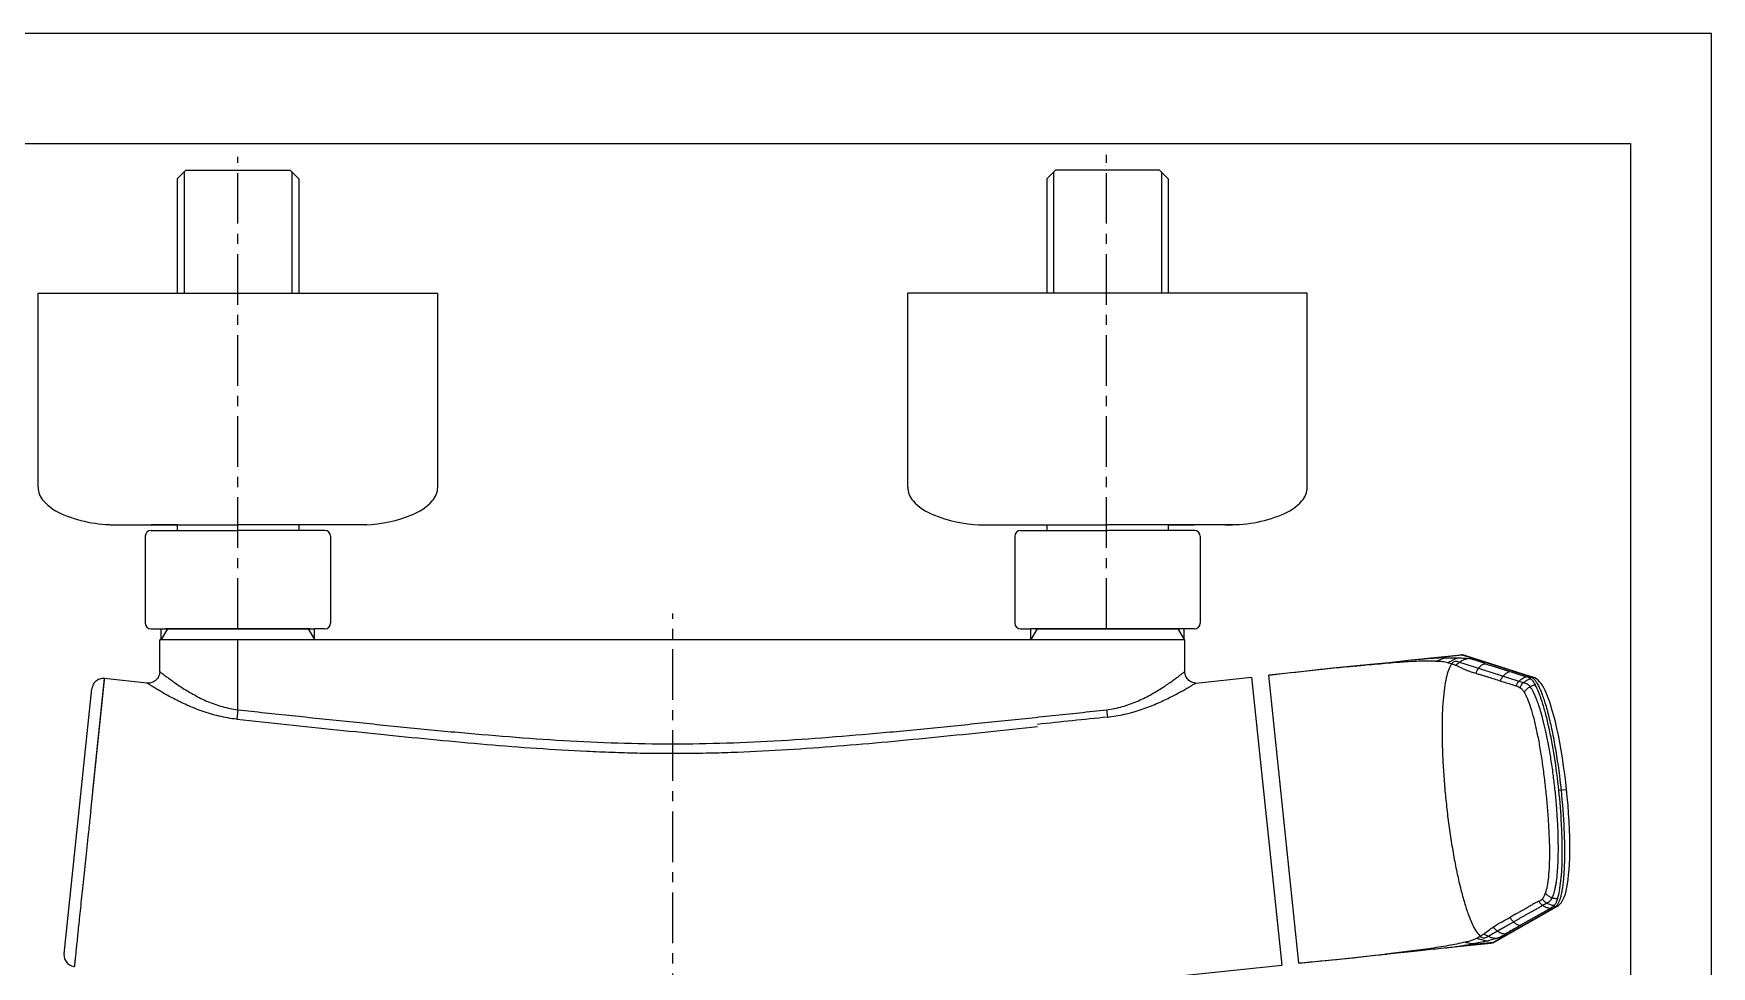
# Model space of a CAD drawing. Extents: x 33214 to 33808, y -33857 to -33437.
# Drawn here: x 33517.8 to 33807.5, y -33598.2 to -33437 of the extents above; entities that cross this region are included whole.
import ezdxf

# ---------------------------------------------------------------- set-up
doc = ezdxf.new("R2010")
doc.units = 0
doc.header["$LTSCALE"] = 7
doc.header["$MEASUREMENT"] = 0
doc.linetypes.add('CENTER', pattern=[2, 1.25, -0.25, 0.25, -0.25])
doc.layers.get('0').update_dxf_attribs({"color": 2, "linetype": 'CONTINUOUS'})
for name, color, linetype in [('00_COMPONENTS', 7, 'CONTINUOUS'), ('CL', 1, 'CENTER'), ('D', 2, 'CONTINUOUS'), ('DWG', 7, 'CONTINUOUS'), ('TRINITY_FB_BODY-SHAPE', 7, 'CONTINUOUS'), ('TRINITY_FB_LEVER-SHAPE', 7, 'CONTINUOUS'), ('TXT', 4, 'CONTINUOUS')]:
    doc.layers.add(name, color=color, linetype=linetype)

msp = doc.modelspace()

# ---------------------------------------------------------------- linework, layer by layer
at = {"color": 7, "linetype": 'Continuous'}
for p, q in [((33539.88, -33541.73), (33539.88, -33539.86)), ((33566.32, -33541.73), (33566.32, -33539.86)), ((33690.03, -33541.73), (33690.03, -33539.86)), ((33716.47, -33541.73), (33716.47, -33539.86))]:
    msp.add_line(p, q, dxfattribs=at)
for p, q in [((33540.95, -33539.86), (33539.88, -33541.7)), ((33565.25, -33539.86), (33566.32, -33541.7)), ((33691.09, -33539.86), (33690.03, -33541.7)), ((33715.4, -33539.86), (33716.47, -33541.7))]:
    msp.add_line(p, q)
at = {"linetype": 'Continuous'}
msp.add_lwpolyline([(33213.53, -33857.02), (33807.53, -33857.02), (33807.53, -33437.02), (33213.53, -33437.02)], close=True, dxfattribs=at)
at = {"layer": '00_COMPONENTS', "color": 7, "linetype": 'Continuous'}
for p, q in [((33565.6, -33539.86), (33540.6, -33539.86)), ((33690.75, -33539.86), (33715.75, -33539.86))]:
    msp.add_line(p, q, dxfattribs=at)
at = {"layer": 'CL'}
for p, q in [((33703.1, -33539.86), (33703.1, -33457.97)), ((33553.1, -33539.86), (33553.1, -33458.3)), ((33628.17, -33706.12), (33628.17, -33537.18))]:
    msp.add_line(p, q, dxfattribs=at)
at = {"layer": 'D'}
for p, q in [((33543.8, -33460.91), (33543.8, -33481.86)), ((33562.4, -33460.91), (33562.4, -33481.86)), ((33693.95, -33460.91), (33693.95, -33481.86)), ((33712.55, -33460.91), (33712.55, -33481.86))]:
    msp.add_line(p, q, dxfattribs=at)
at = {"layer": 'DWG'}
for p, q in [((33544.1, -33460.61), (33542.6, -33462.11)), ((33544.1, -33460.61), (33562.1, -33460.61)), ((33562.1, -33460.61), (33563.6, -33462.11)), ((33694.25, -33460.61), (33692.75, -33462.11)), ((33712.25, -33460.61), (33694.25, -33460.61)), ((33712.25, -33460.61), (33713.75, -33462.11)), ((33542.6, -33462.11), (33542.6, -33481.86)), ((33563.6, -33462.11), (33563.6, -33481.86)), ((33692.75, -33462.11), (33692.75, -33481.86)), ((33713.75, -33462.11), (33713.75, -33481.86)), ((33518.6, -33481.86), (33543.1, -33481.86)), ((33518.6, -33515.37), (33518.6, -33481.86)), ((33543.1, -33481.86), (33587.6, -33481.86)), ((33587.6, -33515.37), (33587.6, -33481.86)), ((33713.25, -33481.86), (33668.75, -33481.86)), ((33668.75, -33515.37), (33668.75, -33481.86)), ((33737.75, -33481.86), (33713.25, -33481.86)), ((33737.75, -33515.37), (33737.75, -33481.86)), ((33531.03, -33521.86), (33553.1, -33521.86)), ((33542.7, -33521.86), (33538.1, -33521.86)), ((33542.6, -33521.86), (33542.6, -33522.86)), ((33542.6, -33521.86), (33545.1, -33521.86)), ((33575.37, -33521.86), (33553.1, -33521.86)), ((33563.6, -33521.86), (33561.1, -33521.86)), ((33568.1, -33521.86), (33563.5, -33521.86)), ((33563.6, -33521.86), (33563.6, -33522.86)), ((33680.98, -33521.86), (33703.25, -33521.86)), ((33688.25, -33521.86), (33692.85, -33521.86)), ((33692.75, -33521.86), (33692.75, -33522.86)), ((33692.75, -33521.86), (33695.25, -33521.86)), ((33725.32, -33521.86), (33703.25, -33521.86)), ((33713.75, -33521.86), (33711.25, -33521.86)), ((33713.65, -33521.86), (33718.25, -33521.86)), ((33713.75, -33521.86), (33713.75, -33522.86)), ((33537.1, -33523.86), (33537.1, -33538.86)), ((33538.1, -33522.86), (33553.1, -33522.86)), ((33568.1, -33522.86), (33553.1, -33522.86)), ((33569.1, -33523.86), (33569.1, -33538.86)), ((33687.25, -33523.86), (33687.25, -33538.86)), ((33688.25, -33522.86), (33703.25, -33522.86)), ((33718.25, -33522.86), (33703.25, -33522.86)), ((33719.25, -33523.86), (33719.25, -33538.86)), ((33538.1, -33539.86), (33566.32, -33539.86)), ((33539.5, -33539.86), (33539.88, -33539.86)), ((33568.1, -33539.86), (33566.32, -33539.86)), ((33688.25, -33539.86), (33690.03, -33539.86)), ((33718.25, -33539.86), (33690.03, -33539.86)), ((33716.85, -33539.86), (33716.47, -33539.86))]:
    msp.add_line(p, q, dxfattribs=at)
for centre, radius, start, end in [((33522.1, -33515.37), 3.5, 180, 222.7557), ((33584.1, -33515.37), 3.5, 317.2443, 0), ((33672.25, -33515.37), 3.5, 180, 222.7557), ((33734.25, -33515.37), 3.5, 317.2443, 0), ((33526.51, -33511.3), 9.5, 222.7557, 248.6397), ((33579.69, -33511.3), 9.5, 291.3603, 317.2443), ((33676.65, -33511.3), 9.5, 222.7557, 248.6397), ((33729.84, -33511.3), 9.5, 291.3603, 317.2443), ((33531.9, -33498.37), 23.5, 247.8647, 272.1255), ((33574.3, -33498.37), 23.5, 272.1255, 292.1353), ((33682.05, -33498.37), 23.5, 247.8647, 267.8745), ((33724.45, -33498.37), 23.5, 267.8745, 292.1353), ((33538.1, -33523.86), 1, 90, 180), ((33568.1, -33523.86), 1, 0, 90), ((33688.25, -33523.86), 1, 90, 180), ((33718.25, -33523.86), 1, 0, 90), ((33538.1, -33538.86), 1, 180, 270), ((33568.1, -33538.86), 1, 270, 0), ((33688.25, -33538.86), 1, 180, 270), ((33718.25, -33538.86), 1, 270, 0)]:
    msp.add_arc(centre, radius, start, end, dxfattribs=at)
at = {"layer": 'TRINITY_FB_BODY-SHAPE', "color": 7, "linetype": 'Continuous'}
for p, q in [((33539.6, -33547.22), (33539.6, -33541.73)), ((33716.6, -33541.73), (33539.6, -33541.73)), ((33553.1, -33553.83), (33553.1, -33541.73)), ((33716.6, -33547.22), (33716.6, -33541.73)), ((33523.08, -33595.96), (33527.9, -33550.19)), ((33527.69, -33571.31), (33530.07, -33548.63)), ((33528.05, -33567.87), (33530.09, -33548.41)), ((33530.09, -33548.41), (33530.01, -33548.4)), ((33537.39, -33549.21), (33530.09, -33548.44)), ((33718.49, -33549.21), (33728.1, -33548.2)), ((33728.1, -33548.2), (33733.33, -33597.95)), ((33553.1, -33553.83), (33552.93, -33555.45)), ((33703.1, -33553.83), (33703.23, -33555.09)), ((33701.43, -33601.3), (33733.33, -33597.95))]:
    msp.add_line(p, q, dxfattribs=at)
for points in [[(33539.6, -33547.22), (33539.6, -33547.28), (33539.58, -33547.48), (33539.54, -33547.68), (33539.49, -33547.87), (33539.41, -33548.06), (33539.32, -33548.24), (33539.21, -33548.4), (33539.08, -33548.56), (33538.94, -33548.7), (33538.79, -33548.83), (33538.62, -33548.94), (33538.44, -33549.03), (33538.26, -33549.11), (33538.07, -33549.16), (33537.87, -33549.2), (33537.67, -33549.22), (33537.47, -33549.21), (33537.39, -33549.21)], [(33718.49, -33549.21), (33718.42, -33549.21), (33718.21, -33549.18), (33718.01, -33549.13), (33717.82, -33549.06), (33717.63, -33548.97), (33717.46, -33548.86), (33717.3, -33548.74), (33717.15, -33548.59), (33717.01, -33548.44), (33716.9, -33548.27), (33716.8, -33548.09), (33716.72, -33547.9), (33716.66, -33547.7), (33716.62, -33547.5), (33716.6, -33547.29), (33716.6, -33547.22)], [(33530.01, -33548.4), (33529.81, -33548.4), (33529.61, -33548.42), (33529.41, -33548.46), (33529.21, -33548.52), (33529.02, -33548.59), (33528.84, -33548.69), (33528.67, -33548.81), (33528.52, -33548.94), (33528.38, -33549.08), (33528.25, -33549.24), (33528.14, -33549.42), (33528.05, -33549.6), (33527.98, -33549.79), (33527.93, -33549.99), (33527.9, -33550.19)], [(33523.08, -33595.96), (33523.07, -33596.16), (33523.08, -33596.36), (33523.11, -33596.57), (33523.17, -33596.76), (33523.24, -33596.95), (33523.33, -33597.14), (33523.43, -33597.31), (33523.56, -33597.47), (33523.7, -33597.62), (33523.86, -33597.75), (33524.02, -33597.87), (33524.2, -33597.96), (33524.39, -33598.04), (33524.59, -33598.1), (33524.79, -33598.14), (33524.87, -33598.15)]]:
    msp.add_lwpolyline(points, dxfattribs=at)
msp.add_arc((34196.04, -38334.52), 4804.77, 95.88691, 96.03181, dxfattribs=at)
for points, knots in [([(33539.6, -33547.22), (33539.6, -33547.22), (33539.61, -33547.22), (33539.62, -33547.23), (33539.64, -33547.25), (33539.67, -33547.28), (33539.71, -33547.31), (33539.78, -33547.36), (33539.89, -33547.45), (33540.05, -33547.57), (33540.23, -33547.71), (33540.45, -33547.88), (33540.8, -33548.14), (33541.3, -33548.51), (33541.99, -33549), (33542.77, -33549.54), (33543.63, -33550.11), (33544.58, -33550.7), (33545.98, -33551.5), (33547.9, -33552.44), (33550.41, -33553.35), (33552.19, -33553.72), (33553.1, -33553.83)], [0, 0, 0, 0, 0.000381, 0.001514, 0.00339, 0.005998, 0.009327, 0.013365, 0.023529, 0.036406, 0.051911, 0.069957, 0.090419, 0.138049, 0.193676, 0.25621, 0.324725, 0.398369, 0.476365, 0.642709, 0.818986, 1, 1, 1, 1]), ([(33703.1, -33553.83), (33704.01, -33553.72), (33705.79, -33553.35), (33708.3, -33552.44), (33710.21, -33551.5), (33711.62, -33550.7), (33712.57, -33550.11), (33713.43, -33549.54), (33714.21, -33549), (33714.89, -33548.51), (33715.4, -33548.14), (33715.75, -33547.88), (33715.97, -33547.71), (33716.15, -33547.57), (33716.31, -33547.45), (33716.42, -33547.36), (33716.49, -33547.31), (33716.53, -33547.28), (33716.56, -33547.25), (33716.58, -33547.23), (33716.59, -33547.22), (33716.6, -33547.22), (33716.6, -33547.22)], [0, 0, 0, 0, 0.181236, 0.356952, 0.523533, 0.601682, 0.675336, 0.74369, 0.806074, 0.861729, 0.909487, 0.930007, 0.948095, 0.96362, 0.976498, 0.986654, 0.990687, 0.99401, 0.996612, 0.998485, 0.999617, 1, 1, 1, 1]), ([(33552.93, -33555.45), (33551.88, -33555.35), (33549.85, -33554.99), (33546.97, -33554.13), (33544.75, -33553.23), (33543.14, -33552.48), (33542.04, -33551.92), (33541.04, -33551.39), (33540.14, -33550.88), (33539.35, -33550.42), (33538.77, -33550.07), (33538.37, -33549.82), (33538.12, -33549.67), (33537.9, -33549.53), (33537.73, -33549.42), (33537.6, -33549.34), (33537.52, -33549.29), (33537.47, -33549.26), (33537.44, -33549.24), (33537.41, -33549.22), (33537.4, -33549.21), (33537.39, -33549.21), (33537.39, -33549.21)], [0, 0, 0, 0, 0.186239, 0.365537, 0.532482, 0.610016, 0.682827, 0.750253, 0.811543, 0.865872, 0.912253, 0.932143, 0.949669, 0.964718, 0.977207, 0.987059, 0.990972, 0.994196, 0.996721, 0.998536, 0.999633, 1, 1, 1, 1]), ([(33703.23, -33555.09), (33704.21, -33554.98), (33706.13, -33554.67), (33708.87, -33553.89), (33711.01, -33553.08), (33712.59, -33552.39), (33713.68, -33551.87), (33714.69, -33551.36), (33715.6, -33550.88), (33716.41, -33550.43), (33717.01, -33550.09), (33717.44, -33549.84), (33717.7, -33549.68), (33717.93, -33549.55), (33718.12, -33549.43), (33718.27, -33549.34), (33718.37, -33549.28), (33718.43, -33549.25), (33718.46, -33549.23), (33718.48, -33549.22), (33718.49, -33549.21), (33718.49, -33549.21)], [0, 0, 0, 0, 0.179176, 0.353072, 0.517349, 0.594703, 0.668061, 0.7366, 0.799496, 0.855943, 0.904988, 0.926258, 0.945084, 0.961285, 0.974733, 0.985426, 0.993331, 0.996181, 0.998256, 0.999531, 1, 1, 1, 1]), ([(33553.1, -33553.83), (33556.22, -33554.16), (33562.46, -33554.83), (33571.81, -33555.8), (33581.17, -33556.76), (33593.66, -33557.98), (33609.29, -33559.26), (33628.1, -33559.93), (33646.91, -33559.26), (33662.54, -33557.98), (33675.03, -33556.76), (33684.39, -33555.8), (33693.74, -33554.83), (33699.98, -33554.16), (33703.1, -33553.83)], [0, 0, 0, 0, 0.062537, 0.124986, 0.187456, 0.249992, 0.375073, 0.5, 0.624927, 0.750008, 0.812544, 0.875014, 0.937463, 1, 1, 1, 1]), ([(33552.93, -33555.45), (33555.8, -33555.76), (33561.55, -33556.37), (33570.17, -33557.27), (33578.8, -33558.16), (33590.3, -33559.31), (33601.82, -33560.32), (33611.92, -33560.92), (33617.69, -33561.16), (33622.02, -33561.29), (33626.36, -33561.35), (33630.69, -33561.34), (33635.03, -33561.27), (33640.81, -33561.09), (33648.02, -33560.72), (33656.67, -33560.1), (33665.31, -33559.35), (33673.94, -33558.51), (33682.56, -33557.63), (33688.31, -33557.03), (33691.19, -33556.73)], [0, 0, 0, 0, 0.0625, 0.125, 0.1875, 0.25, 0.374997, 0.437497, 0.468747, 0.499998, 0.531249, 0.562499, 0.59375, 0.625001, 0.6875, 0.75, 0.8125, 0.875, 0.9375, 1, 1, 1, 1]), ([(33527.69, -33571.31), (33527.65, -33571.65), (33527.51, -33572.97), (33527.37, -33574.3), (33527.26, -33575.28)], [0, 0, 0, 0, 0.253096, 1, 1, 1, 1]), ([(33527.26, -33575.28), (33527.1, -33576.8), (33526.79, -33579.75), (33526.33, -33584.03), (33525.98, -33587.39), (33525.73, -33589.86), (33525.55, -33591.51), (33525.4, -33593), (33525.26, -33594.31), (33525.15, -33595.45), (33525.06, -33596.27), (33525, -33596.83), (33524.97, -33597.17), (33524.94, -33597.46), (33524.91, -33597.7), (33524.89, -33597.89), (33524.88, -33598.02), (33524.87, -33598.09), (33524.87, -33598.12), (33524.87, -33598.14), (33524.87, -33598.15), (33524.87, -33598.15)], [0, 0, 0, 0, 0.198726, 0.387782, 0.561144, 0.639698, 0.71189, 0.777128, 0.834837, 0.884473, 0.925613, 0.942879, 0.957904, 0.970673, 0.981168, 0.989371, 0.99526, 0.997329, 0.998811, 0.999702, 1, 1, 1, 1])]:
    msp.add_open_spline(points, degree=3, knots=knots, dxfattribs=at)
at = {"layer": 'TRINITY_FB_LEVER-SHAPE', "color": 7, "linetype": 'Continuous'}
for p, q in [((33764.23, -33544.37), (33755.17, -33545.33)), ((33764.55, -33544.41), (33759.6, -33544.93)), ((33759.89, -33545.46), (33761.43, -33544.86)), ((33764.33, -33544.36), (33764.21, -33544.37)), ((33776.4, -33548.18), (33764.55, -33544.41)), ((33765, -33544.47), (33764.88, -33544.43)), ((33776.81, -33548.22), (33764.96, -33544.46)), ((33736.31, -33597.58), (33731.08, -33547.87)), ((33746.32, -33546.25), (33742.15, -33546.66)), ((33748.65, -33546.02), (33746.32, -33546.25)), ((33751.83, -33545.69), (33748.65, -33546.02)), ((33753.77, -33545.48), (33751.83, -33545.69)), ((33755.17, -33545.33), (33753.77, -33545.48)), ((33756.34, -33545.2), (33756.3, -33545.21)), ((33763.68, -33545.51), (33775.53, -33549.26)), ((33776.4, -33548.18), (33775.92, -33548.23)), ((33776.38, -33548.19), (33776.39, -33548.19)), ((33777.05, -33548.32), (33776.79, -33548.22)), ((33781.18, -33567.73), (33782.52, -33567.59)), ((33769.76, -33594), (33780.58, -33587.85)), ((33770.15, -33593.88), (33780.96, -33587.73)), ((33779.8, -33588.07), (33774.57, -33591.04)), ((33780.1, -33587.9), (33779.8, -33588.07)), ((33780.58, -33587.85), (33780.1, -33587.9)), ((33760.82, -33595.02), (33769.45, -33594.11)), ((33769.76, -33594), (33764.82, -33594.53)), ((33769.44, -33594.12), (33769.55, -33594.1)), ((33770.08, -33593.92), (33770.19, -33593.85)), ((33752.68, -33595.87), (33755.07, -33595.61)), ((33755.07, -33595.61), (33757.21, -33595.38)), ((33757.21, -33595.38), (33759.1, -33595.19))]:
    msp.add_line(p, q, dxfattribs=at)
for points in [[(33764.88, -33544.43), (33764.7, -33544.39), (33764.51, -33544.36), (33764.33, -33544.36)], [(33742.15, -33546.66), (33740.7, -33546.81), (33739.23, -33546.97), (33737.71, -33547.13), (33731.08, -33547.87)], [(33782.52, -33567.59), (33782.38, -33566.35), (33782.2, -33564.94), (33782.01, -33563.54), (33781.8, -33562.15), (33781.58, -33560.79), (33781.34, -33559.48), (33781.09, -33558.22), (33780.84, -33557.03), (33780.58, -33555.92), (33780.32, -33554.89), (33780.05, -33553.94), (33779.8, -33553.09), (33779.54, -33552.32), (33779.29, -33551.64), (33779.04, -33551.03), (33778.8, -33550.49), (33778.57, -33550.03), (33778.33, -33549.62), (33778.1, -33549.27), (33777.86, -33548.97), (33777.61, -33548.71), (33777.34, -33548.49), (33777.05, -33548.32)], [(33780.95, -33587.74), (33781.17, -33587.59), (33781.42, -33587.36), (33781.64, -33587.09), (33781.83, -33586.79), (33782, -33586.44), (33782.16, -33586.05), (33782.3, -33585.6), (33782.44, -33585.1), (33782.56, -33584.53), (33782.68, -33583.88), (33782.78, -33583.16), (33782.87, -33582.36), (33782.95, -33581.47), (33783.01, -33580.5), (33783.05, -33579.44), (33783.07, -33578.3), (33783.07, -33577.09), (33783.05, -33575.81), (33783.01, -33574.48), (33782.95, -33573.1), (33782.87, -33571.7), (33782.76, -33570.28), (33782.64, -33568.86), (33782.52, -33567.59)], [(33769.55, -33594.1), (33769.73, -33594.06), (33769.91, -33594), (33770.08, -33593.92)], [(33736.31, -33597.58), (33741.39, -33597.08), (33744.48, -33596.77)], [(33744.48, -33596.77), (33745.95, -33596.61), (33747.4, -33596.46), (33752.68, -33595.87)], [(33759.1, -33595.19), (33760.01, -33595.1), (33760.82, -33595.02)]]:
    msp.add_lwpolyline(points, dxfattribs=at)
for centre, radius, start, end in [((33764.01, -33639.22), 94.39, 91.5665, 92.6756), ((33764.66, -33545.39), 0.975, 81.4189, 96.6746), ((33764.67, -33545.37), 0.963, 73.5404, 81.4054), ((33764.67, -33545.37), 0.954, 72.3599, 73.5226), ((34012.7, -32796.55), 788.09, 252.27302, 252.49118), ((33776.52, -33549.15), 0.976, 84.3366, 97.923), ((33776.52, -33549.13), 0.952, 73.4645, 84.3474), ((33780.48, -33586.88), 0.977, 275.4145, 286.6727), ((33780.49, -33586.9), 0.954, 286.655, 298.4915), ((33748.86, -33497.56), 98.27, 279.3465, 280.4119), ((33769.67, -33593.03), 0.975, 275.3113, 291.1253), ((33769.68, -33593.05), 0.947, 291.1367, 299.736)]:
    msp.add_arc(centre, radius, start, end, dxfattribs=at)
for points, knots in [([(33759.61, -33544.94), (33759.35, -33544.95), (33758.26, -33545.02), (33757.17, -33545.12), (33756.34, -33545.2)], [0, 0, 0, 0, 0.237434, 1, 1, 1, 1]), ([(33761.43, -33544.86), (33761.87, -33544.85), (33762.69, -33544.83), (33763.51, -33544.84), (33763.89, -33544.85)], [0, 0, 0, 0, 0.540355, 1, 1, 1, 1]), ([(33762.02, -33545.69), (33762.19, -33545.61), (33762.5, -33545.44), (33762.94, -33545.18), (33763.39, -33544.96), (33763.72, -33544.88), (33763.89, -33544.85)], [0, 0, 0, 0, 0.274626, 0.515047, 0.746351, 1, 1, 1, 1]), ([(33763.32, -33546.14), (33763.5, -33546.02), (33763.83, -33545.76), (33764.32, -33545.39), (33764.84, -33545.1), (33765.23, -33545), (33765.44, -33544.97)], [0, 0, 0, 0, 0.265657, 0.511109, 0.748408, 1, 1, 1, 1]), ([(33763.89, -33544.85), (33764.05, -33544.85), (33764.56, -33544.87), (33765.08, -33544.92), (33765.44, -33544.97)], [0, 0, 0, 0, 0.304247, 1, 1, 1, 1]), ([(33768.45, -33545.86), (33768.22, -33545.78), (33767.87, -33545.67), (33767.42, -33545.51), (33766.96, -33545.35), (33766.3, -33545.14), (33765.75, -33545.01), (33765.44, -33544.97)], [0, 0, 0, 0, 0.231961, 0.346, 0.458429, 0.69825, 1, 1, 1, 1]), ([(33746.05, -33546.3), (33744.8, -33546.41), (33742.31, -33546.64), (33737.31, -33547.17), (33733.58, -33547.61), (33731.09, -33547.91)], [0, 0, 0, 0, 0.249998, 0.5, 1, 1, 1, 1]), ([(33753.52, -33545.64), (33752.28, -33545.74), (33749.79, -33545.96), (33747.3, -33546.18), (33746.05, -33546.29)], [0, 0, 0, 0, 0.497838, 1, 1, 1, 1]), ([(33746.05, -33546.3), (33746.05, -33546.29), (33746.06, -33546.29), (33746.08, -33546.28), (33746.1, -33546.28), (33746.15, -33546.27), (33746.22, -33546.26), (33746.29, -33546.25), (33746.32, -33546.25)], [0, 0, 0, 0, 0.024669, 0.083447, 0.175487, 0.297177, 0.613538, 1, 1, 1, 1]), ([(33753.52, -33545.64), (33753.54, -33545.63), (33753.61, -33545.6), (33753.76, -33545.55), (33754.08, -33545.47), (33754.37, -33545.42), (33754.56, -33545.39)], [0, 0, 0, 0, 0.07994, 0.1873, 0.456156, 1, 1, 1, 1]), ([(33759.89, -33545.45), (33758.92, -33545.42), (33756.79, -33545.43), (33754.67, -33545.56), (33753.52, -33545.65)], [0, 0, 0, 0, 0.457673, 1, 1, 1, 1]), ([(33762.02, -33545.69), (33761.71, -33545.61), (33761, -33545.51), (33760.28, -33545.47), (33759.89, -33545.46)], [0, 0, 0, 0, 0.447457, 1, 1, 1, 1]), ([(33763.68, -33545.51), (33763.5, -33545.45), (33763.02, -33545.47), (33762.49, -33546.1), (33762.06, -33547.06), (33761.68, -33548.43), (33761.39, -33550.16), (33761.17, -33552.24), (33761.04, -33554.65), (33761, -33557.35), (33761.05, -33560.3), (33761.18, -33563.43), (33761.4, -33566.61), (33761.6, -33568.73), (33761.71, -33569.78)], [0, 0, 0, 0, 0.022175, 0.050358, 0.091974, 0.148178, 0.217902, 0.300639, 0.396117, 0.503498, 0.621673, 0.746942, 0.874907, 1, 1, 1, 1]), ([(33762.02, -33545.69), (33762.27, -33545.75), (33762.71, -33545.88), (33763.13, -33546.06), (33763.32, -33546.14)], [0, 0, 0, 0, 0.548926, 1, 1, 1, 1]), ([(33766.88, -33547.57), (33766.61, -33547.48), (33766.03, -33547.3), (33765.31, -33547.05), (33764.73, -33546.8), (33764.12, -33546.51), (33763.65, -33546.29), (33763.32, -33546.14)], [0, 0, 0, 0, 0.228142, 0.471651, 0.59512, 0.721803, 1, 1, 1, 1]), ([(33771.12, -33548.89), (33770.45, -33548.67), (33769.61, -33548.39), (33768.58, -33548.08), (33768.13, -33547.94), (33767.76, -33547.83), (33767.37, -33547.72), (33767.08, -33547.63), (33766.88, -33547.57)], [0, 0, 0, 0, 0.47725, 0.599546, 0.727777, 0.793794, 0.861186, 1, 1, 1, 1]), ([(33766.89, -33547.57), (33766.93, -33547.38), (33767.09, -33546.99), (33767.53, -33546.33), (33768.06, -33545.91), (33768.45, -33545.86)], [0, 0, 0, 0, 0.24768, 0.515642, 1, 1, 1, 1]), ([(33768.45, -33545.86), (33769.16, -33546.09), (33770.59, -33546.54), (33772.02, -33546.99), (33772.74, -33547.22)], [0, 0, 0, 0, 0.498589, 1, 1, 1, 1]), ([(33771.12, -33548.89), (33771.13, -33548.8), (33771.18, -33548.62), (33771.36, -33548.26), (33771.7, -33547.83), (33772.12, -33547.48), (33772.47, -33547.29), (33772.65, -33547.23), (33772.73, -33547.22)], [0, 0, 0, 0, 0.104906, 0.226684, 0.501643, 0.775772, 0.896514, 1, 1, 1, 1]), ([(33773.83, -33549.71), (33773.6, -33549.65), (33772.7, -33549.38), (33771.8, -33549.1), (33771.12, -33548.89)], [0, 0, 0, 0, 0.246701, 1, 1, 1, 1]), ([(33773.83, -33549.71), (33773.84, -33549.53), (33774.04, -33549.15), (33774.48, -33548.69), (33774.94, -33548.36), (33775.33, -33548.19), (33775.51, -33548.14), (33775.6, -33548.13)], [0, 0, 0, 0, 0.223358, 0.495375, 0.771144, 0.894262, 1, 1, 1, 1]), ([(33773.83, -33549.71), (33773.94, -33549.74), (33774.19, -33549.8), (33774.41, -33549.93), (33774.52, -33550.01)], [0, 0, 0, 0, 0.467206, 1, 1, 1, 1]), ([(33774.52, -33550.01), (33774.54, -33549.83), (33774.74, -33549.45), (33775.19, -33549), (33775.66, -33548.69), (33776.04, -33548.53), (33776.23, -33548.48), (33776.32, -33548.47)], [0, 0, 0, 0, 0.223821, 0.493296, 0.768013, 0.892145, 1, 1, 1, 1]), ([(33774.52, -33550.01), (33774.65, -33550.11), (33774.92, -33550.39), (33775.14, -33550.7), (33775.25, -33550.88)], [0, 0, 0, 0, 0.442269, 1, 1, 1, 1]), ([(33775.25, -33550.88), (33775.27, -33550.71), (33775.49, -33550.36), (33775.96, -33549.97), (33776.5, -33549.66), (33776.9, -33549.52), (33777.08, -33549.5)], [0, 0, 0, 0, 0.218151, 0.484114, 0.76133, 1, 1, 1, 1]), ([(33778.88, -33585.45), (33779.02, -33585.06), (33779.25, -33584.14), (33779.46, -33582.57), (33779.59, -33580.66), (33779.64, -33577.6), (33779.5, -33574.27), (33779.28, -33571.21), (33779.12, -33569.36), (33778.93, -33567.5), (33778.66, -33565.19), (33778.3, -33562.49), (33777.89, -33559.93), (33777.42, -33557.55), (33776.93, -33555.42), (33776.41, -33553.58), (33775.95, -33552.27), (33775.55, -33551.41), (33775.35, -33551.05), (33775.25, -33550.88)], [0, 0, 0, 0, 0.035253, 0.080698, 0.135361, 0.198088, 0.341911, 0.420019, 0.459903, 0.500026, 0.580036, 0.658207, 0.732665, 0.801811, 0.864511, 0.919329, 0.964782, 0.983653, 1, 1, 1, 1]), ([(33780.54, -33567.8), (33780.45, -33566.95), (33780.25, -33565.23), (33779.89, -33562.67), (33779.47, -33560.2), (33779.02, -33557.96), (33778.58, -33556.03), (33778.16, -33554.45), (33777.77, -33553.19), (33777.43, -33552.21), (33777.12, -33551.45), (33776.83, -33550.84), (33776.57, -33550.34), (33776.31, -33549.94), (33776.05, -33549.62), (33775.8, -33549.39), (33775.61, -33549.29), (33775.53, -33549.26)], [0, 0, 0, 0, 0.131277, 0.266709, 0.397311, 0.516497, 0.618131, 0.70149, 0.767851, 0.819789, 0.861132, 0.894873, 0.923249, 0.947731, 0.968639, 0.986037, 1, 1, 1, 1]), ([(33775.92, -33548.23), (33775.84, -33548.21), (33775.73, -33548.17), (33775.63, -33548.14), (33775.6, -33548.13)], [0, 0, 0, 0, 0.757845, 1, 1, 1, 1]), ([(33775.92, -33548.24), (33775.99, -33548.26), (33776.13, -33548.32), (33776.26, -33548.41), (33776.32, -33548.47)], [0, 0, 0, 0, 0.464982, 1, 1, 1, 1]), ([(33776.31, -33548.47), (33776.46, -33548.59), (33776.74, -33548.92), (33776.97, -33549.29), (33777.09, -33549.5)], [0, 0, 0, 0, 0.441309, 1, 1, 1, 1]), ([(33776.39, -33548.19), (33776.41, -33548.19), (33776.5, -33548.22), (33776.59, -33548.27), (33776.65, -33548.31)], [0, 0, 0, 0, 0.240531, 1, 1, 1, 1]), ([(33776.65, -33548.31), (33776.66, -33548.32), (33776.7, -33548.35), (33776.75, -33548.38), (33776.78, -33548.41)], [0, 0, 0, 0, 0.242422, 1, 1, 1, 1]), ([(33776.78, -33548.41), (33776.9, -33548.52), (33777.13, -33548.79), (33777.46, -33549.3), (33777.79, -33549.94), (33778.27, -33551.05), (33778.85, -33552.76), (33779.5, -33555.15), (33780.11, -33557.93), (33780.88, -33562.14), (33781.32, -33565.44), (33781.56, -33567.69)], [0, 0, 0, 0, 0.02388, 0.053862, 0.090029, 0.132322, 0.23464, 0.359142, 0.502566, 0.660215, 1, 1, 1, 1]), ([(33781.18, -33567.73), (33780.97, -33565.79), (33780.49, -33562.08), (33779.67, -33557.62), (33778.9, -33554.45), (33778.32, -33552.48), (33777.74, -33550.85), (33777.31, -33549.9), (33777.08, -33549.5)], [0, 0, 0, 0, 0.312336, 0.598113, 0.723449, 0.83348, 0.926144, 1, 1, 1, 1]), ([(33779.49, -33586.98), (33779.56, -33586.94), (33779.71, -33586.82), (33779.88, -33586.58), (33780.05, -33586.28), (33780.21, -33585.9), (33780.36, -33585.46), (33780.5, -33584.92), (33780.63, -33584.28), (33780.76, -33583.54), (33780.87, -33582.69), (33780.96, -33581.69), (33781.04, -33580.5), (33781.09, -33579.04), (33781.1, -33577.27), (33781.06, -33575.19), (33780.96, -33572.86), (33780.79, -33570.37), (33780.63, -33568.66), (33780.54, -33567.8)], [0, 0, 0, 0, 0.012394, 0.027615, 0.04549, 0.066218, 0.0901, 0.118072, 0.151388, 0.190113, 0.233656, 0.283725, 0.343549, 0.417012, 0.507932, 0.61583, 0.736727, 0.86701, 1, 1, 1, 1]), ([(33781.56, -33567.69), (33781.79, -33569.95), (33782.05, -33573.27), (33782.17, -33577.55), (33782.15, -33580.4), (33782.01, -33582.87), (33781.8, -33584.66), (33781.56, -33585.84), (33781.37, -33586.54), (33781.16, -33587.11), (33780.98, -33587.42), (33780.89, -33587.55)], [0, 0, 0, 0, 0.339785, 0.497434, 0.640858, 0.76536, 0.867678, 0.909971, 0.946137, 0.97612, 1, 1, 1, 1]), ([(33780.97, -33586.42), (33781.11, -33585.98), (33781.33, -33584.96), (33781.57, -33583.25), (33781.72, -33581.2), (33781.78, -33578.86), (33781.76, -33576.29), (33781.62, -33572.55), (33781.38, -33569.68), (33781.18, -33567.73)], [0, 0, 0, 0, 0.073881, 0.166467, 0.276368, 0.40176, 0.539905, 0.687702, 1, 1, 1, 1]), ([(33761.71, -33569.78), (33761.82, -33570.84), (33762.07, -33572.97), (33762.52, -33576.14), (33763.04, -33579.23), (33763.61, -33582.13), (33764.21, -33584.76), (33764.84, -33587.07), (33765.48, -33589.05), (33766.13, -33590.68), (33766.78, -33591.94), (33767.4, -33592.79), (33768.05, -33593.28), (33768.52, -33593.21), (33768.68, -33593.11)], [0, 0, 0, 0, 0.1261, 0.254614, 0.380083, 0.498153, 0.605303, 0.700464, 0.782879, 0.852369, 0.908498, 0.950026, 0.978074, 1, 1, 1, 1]), ([(33778.35, -33586.45), (33778.46, -33586.32), (33778.67, -33586), (33778.81, -33585.65), (33778.88, -33585.45)], [0, 0, 0, 0, 0.439022, 1, 1, 1, 1]), ([(33778.88, -33585.45), (33778.94, -33585.61), (33779.23, -33585.91), (33779.77, -33586.2), (33780.37, -33586.38), (33780.78, -33586.44), (33780.97, -33586.42)], [0, 0, 0, 0, 0.218302, 0.484487, 0.761739, 1, 1, 1, 1]), ([(33768.68, -33593.11), (33768.68, -33593.11), (33768.69, -33593.1), (33768.71, -33593.09), (33768.72, -33593.09), (33768.73, -33593.08), (33768.75, -33593.07), (33768.76, -33593.06), (33768.78, -33593.05), (33768.79, -33593.05), (33768.8, -33593.04), (33768.82, -33593.03), (33768.83, -33593.02), (33768.85, -33593.01), (33768.87, -33593), (33768.89, -33592.99), (33768.91, -33592.98), (33768.93, -33592.96), (33768.96, -33592.95), (33768.99, -33592.93), (33769.02, -33592.92), (33769.05, -33592.9), (33769.08, -33592.88), (33769.11, -33592.86), (33769.14, -33592.84), (33769.17, -33592.83), (33769.2, -33592.81), (33769.23, -33592.79), (33769.26, -33592.78), (33769.29, -33592.76), (33769.32, -33592.74), (33769.35, -33592.73), (33769.38, -33592.71), (33769.41, -33592.69), (33769.45, -33592.67), (33769.49, -33592.65), (33769.53, -33592.62), (33769.58, -33592.59), (33769.64, -33592.56), (33769.7, -33592.53), (33769.77, -33592.49), (33769.84, -33592.45), (33769.92, -33592.4), (33769.99, -33592.36), (33770.07, -33592.32), (33770.15, -33592.27), (33770.23, -33592.23), (33770.32, -33592.18), (33770.42, -33592.12), (33770.52, -33592.06), (33770.62, -33592), (33770.73, -33591.94), (33770.84, -33591.88), (33770.94, -33591.82), (33771.05, -33591.76), (33771.16, -33591.7), (33771.27, -33591.64), (33771.38, -33591.57), (33771.49, -33591.51), (33771.6, -33591.45), (33771.72, -33591.38), (33771.84, -33591.31), (33771.96, -33591.24), (33772.09, -33591.17), (33772.23, -33591.09), (33772.37, -33591.01), (33772.52, -33590.93), (33772.66, -33590.85), (33772.8, -33590.77), (33772.95, -33590.68), (33773.1, -33590.59), (33773.27, -33590.5), (33773.46, -33590.39), (33773.67, -33590.27), (33773.88, -33590.15), (33774.1, -33590.03), (33774.31, -33589.91), (33774.53, -33589.78), (33774.75, -33589.66), (33774.97, -33589.53), (33775.2, -33589.4), (33775.43, -33589.27), (33775.66, -33589.14), (33775.88, -33589.02), (33776.09, -33588.9), (33776.3, -33588.78), (33776.51, -33588.66), (33776.72, -33588.54), (33776.93, -33588.43), (33777.14, -33588.31), (33777.35, -33588.18), (33777.56, -33588.07), (33777.76, -33587.96), (33777.94, -33587.85), (33778.1, -33587.76), (33778.24, -33587.68), (33778.37, -33587.61), (33778.49, -33587.54), (33778.61, -33587.47), (33778.72, -33587.41), (33778.83, -33587.35), (33778.94, -33587.29), (33779.05, -33587.22), (33779.16, -33587.16), (33779.27, -33587.1), (33779.38, -33587.04), (33779.45, -33587), (33779.49, -33586.98)], [0, 0, 0, 0, 0.001217, 0.002458, 0.003917, 0.005142, 0.006588, 0.008279, 0.009237, 0.010285, 0.011436, 0.012701, 0.01409, 0.015613, 0.017281, 0.01912, 0.021171, 0.023476, 0.026028, 0.028744, 0.031537, 0.034374, 0.037247, 0.04014, 0.04303, 0.045891, 0.048695, 0.051433, 0.054132, 0.056828, 0.05953, 0.062241, 0.065028, 0.068011, 0.07132, 0.075044, 0.079189, 0.08374, 0.088722, 0.094335, 0.100808, 0.107885, 0.114954, 0.121876, 0.128773, 0.135873, 0.14344, 0.151673, 0.160656, 0.170317, 0.180155, 0.189855, 0.199594, 0.209476, 0.219518, 0.229631, 0.239713, 0.249772, 0.260068, 0.270601, 0.281304, 0.292289, 0.303751, 0.31582, 0.328567, 0.341852, 0.355222, 0.36842, 0.381442, 0.394713, 0.408885, 0.424579, 0.442041, 0.461336, 0.481591, 0.501678, 0.521495, 0.541309, 0.5614, 0.582055, 0.603315, 0.624944, 0.646191, 0.666519, 0.686135, 0.705348, 0.724443, 0.743602, 0.762934, 0.782548, 0.802532, 0.822213, 0.840433, 0.856868, 0.871644, 0.884907, 0.89692, 0.908012, 0.918516, 0.928762, 0.938951, 0.949146, 0.959341, 0.969513, 0.979673, 0.989828, 1, 1, 1, 1]), ([(33777.73, -33586.89), (33777.52, -33586.98), (33777.1, -33587.19), (33776.49, -33587.55), (33775.88, -33587.92), (33775.26, -33588.27), (33774.65, -33588.61), (33773.82, -33589.09), (33773.2, -33589.44), (33772.78, -33589.67)], [0, 0, 0, 0, 0.12201, 0.247368, 0.373671, 0.499059, 0.622927, 0.746219, 1, 1, 1, 1]), ([(33777.73, -33586.89), (33777.84, -33586.83), (33778.06, -33586.71), (33778.26, -33586.54), (33778.35, -33586.45)], [0, 0, 0, 0, 0.472027, 1, 1, 1, 1]), ([(33777.73, -33586.89), (33777.79, -33587.07), (33778.06, -33587.4), (33778.59, -33587.76), (33779.11, -33587.98), (33779.52, -33588.07), (33779.71, -33588.08), (33779.8, -33588.07)], [0, 0, 0, 0, 0.22342, 0.495434, 0.771163, 0.894266, 1, 1, 1, 1]), ([(33778.35, -33586.45), (33778.4, -33586.62), (33778.68, -33586.95), (33779.22, -33587.3), (33779.74, -33587.51), (33780.15, -33587.59), (33780.34, -33587.6), (33780.43, -33587.59)], [0, 0, 0, 0, 0.223342, 0.492912, 0.767989, 0.892206, 1, 1, 1, 1]), ([(33780.43, -33587.59), (33780.39, -33587.66), (33780.28, -33587.77), (33780.16, -33587.86), (33780.1, -33587.9)], [0, 0, 0, 0, 0.534938, 1, 1, 1, 1]), ([(33780.97, -33586.42), (33780.9, -33586.65), (33780.75, -33587.06), (33780.54, -33587.44), (33780.43, -33587.59)], [0, 0, 0, 0, 0.558614, 1, 1, 1, 1]), ([(33780.79, -33587.68), (33780.77, -33587.7), (33780.7, -33587.76), (33780.62, -33587.82), (33780.56, -33587.85)], [0, 0, 0, 0, 0.261551, 1, 1, 1, 1]), ([(33780.89, -33587.55), (33780.88, -33587.56), (33780.85, -33587.61), (33780.81, -33587.65), (33780.79, -33587.68)], [0, 0, 0, 0, 0.258262, 1, 1, 1, 1]), ([(33768.2, -33592.57), (33768.49, -33592.36), (33769.03, -33591.94), (33769.57, -33591.53), (33769.84, -33591.35)], [0, 0, 0, 0, 0.524112, 1, 1, 1, 1]), ([(33769.84, -33591.35), (33770.34, -33591.02), (33771.32, -33590.45), (33772.32, -33589.93), (33772.78, -33589.67)], [0, 0, 0, 0, 0.53165, 1, 1, 1, 1]), ([(33769.84, -33591.35), (33769.98, -33591.52), (33770.29, -33591.83), (33770.82, -33592.22), (33771.41, -33592.48), (33771.83, -33592.53), (33772.04, -33592.51)], [0, 0, 0, 0, 0.254116, 0.510909, 0.759114, 1, 1, 1, 1]), ([(33774.57, -33591.04), (33774.35, -33591.16), (33773.5, -33591.65), (33772.66, -33592.14), (33772.04, -33592.52)], [0, 0, 0, 0, 0.255703, 1, 1, 1, 1]), ([(33772.78, -33589.67), (33772.84, -33589.85), (33773.05, -33590.2), (33773.49, -33590.63), (33774, -33590.95), (33774.39, -33591.05), (33774.57, -33591.04)], [0, 0, 0, 0, 0.236457, 0.507865, 0.773557, 1, 1, 1, 1]), ([(33764.99, -33593.95), (33764.05, -33594.19), (33761.96, -33594.62), (33759.86, -33594.94), (33758.72, -33595.09)], [0, 0, 0, 0, 0.456335, 1, 1, 1, 1]), ([(33764.99, -33593.95), (33765.37, -33593.85), (33766.06, -33593.66), (33766.73, -33593.42), (33767.02, -33593.28)], [0, 0, 0, 0, 0.55253, 1, 1, 1, 1]), ([(33764.99, -33593.95), (33765.26, -33594.01), (33765.66, -33594.11), (33766.21, -33594.2), (33766.48, -33594.21), (33766.62, -33594.21)], [0, 0, 0, 0, 0.511782, 0.749588, 1, 1, 1, 1]), ([(33769.03, -33593.72), (33768.66, -33593.81), (33767.86, -33593.98), (33767.05, -33594.13), (33766.62, -33594.21)], [0, 0, 0, 0, 0.459702, 1, 1, 1, 1]), ([(33768.2, -33592.57), (33768.04, -33592.69), (33767.66, -33592.95), (33767.25, -33593.17), (33767.02, -33593.28)], [0, 0, 0, 0, 0.451422, 1, 1, 1, 1]), ([(33767.02, -33593.28), (33767.21, -33593.33), (33767.55, -33593.43), (33768.03, -33593.59), (33768.52, -33593.71), (33768.85, -33593.72), (33769.03, -33593.71)], [0, 0, 0, 0, 0.274588, 0.514979, 0.746285, 1, 1, 1, 1]), ([(33768.2, -33592.57), (33768.4, -33592.65), (33768.78, -33592.83), (33769.33, -33593.09), (33769.91, -33593.27), (33770.31, -33593.29), (33770.51, -33593.27)], [0, 0, 0, 0, 0.26565, 0.511111, 0.748415, 1, 1, 1, 1]), ([(33770.51, -33593.28), (33770.42, -33593.31), (33769.93, -33593.48), (33769.43, -33593.62), (33769.03, -33593.72)], [0, 0, 0, 0, 0.202774, 1, 1, 1, 1]), ([(33770.51, -33593.28), (33770.68, -33593.22), (33771.2, -33593), (33771.7, -33592.72), (33772.04, -33592.52)], [0, 0, 0, 0, 0.304037, 1, 1, 1, 1]), ([(33758.72, -33595.09), (33757.48, -33595.26), (33755, -33595.56), (33752.52, -33595.86), (33751.28, -33596.01)], [0, 0, 0, 0, 0.498027, 1, 1, 1, 1]), ([(33751.28, -33596.01), (33751.28, -33596.01), (33751.29, -33596.01), (33751.3, -33596.01), (33751.33, -33596.01), (33751.38, -33596.01), (33751.45, -33596.01), (33751.52, -33596), (33751.55, -33596)], [0, 0, 0, 0, 0.025861, 0.085634, 0.178181, 0.299933, 0.615367, 1, 1, 1, 1]), ([(33758.72, -33595.09), (33758.74, -33595.1), (33758.81, -33595.11), (33758.97, -33595.13), (33759.3, -33595.14), (33759.59, -33595.14), (33759.79, -33595.12)], [0, 0, 0, 0, 0.079859, 0.187169, 0.456006, 1, 1, 1, 1]), ([(33761.57, -33594.94), (33761.85, -33594.91), (33762.94, -33594.78), (33764.02, -33594.64), (33764.82, -33594.52)], [0, 0, 0, 0, 0.261723, 1, 1, 1, 1])]:
    msp.add_open_spline(points, degree=3, knots=knots, dxfattribs=at)
for points in [[(33764.41, -33544.38), (33764.35, -33544.37), (33764.29, -33544.36), (33764.23, -33544.37)], [(33764.55, -33544.42), (33764.51, -33544.4), (33764.46, -33544.39), (33764.41, -33544.38)], [(33769.46, -33594.11), (33769.52, -33594.11), (33769.58, -33594.09), (33769.63, -33594.07)], [(33769.63, -33594.07), (33769.68, -33594.05), (33769.72, -33594.02), (33769.76, -33594)], [(33736.3, -33597.54), (33741.3, -33597.1), (33746.3, -33596.61), (33751.28, -33596.01)]]:
    msp.add_open_spline(points, degree=3, dxfattribs=at)
at = {"layer": 'TXT', "color": 4}
for p, q in [((33239.53, -33456.02), (33793.53, -33456.02)), ((33793.53, -33456.02), (33793.53, -33846.02))]:
    msp.add_line(p, q, dxfattribs=at)

doc.saveas('drawing.dxf')
